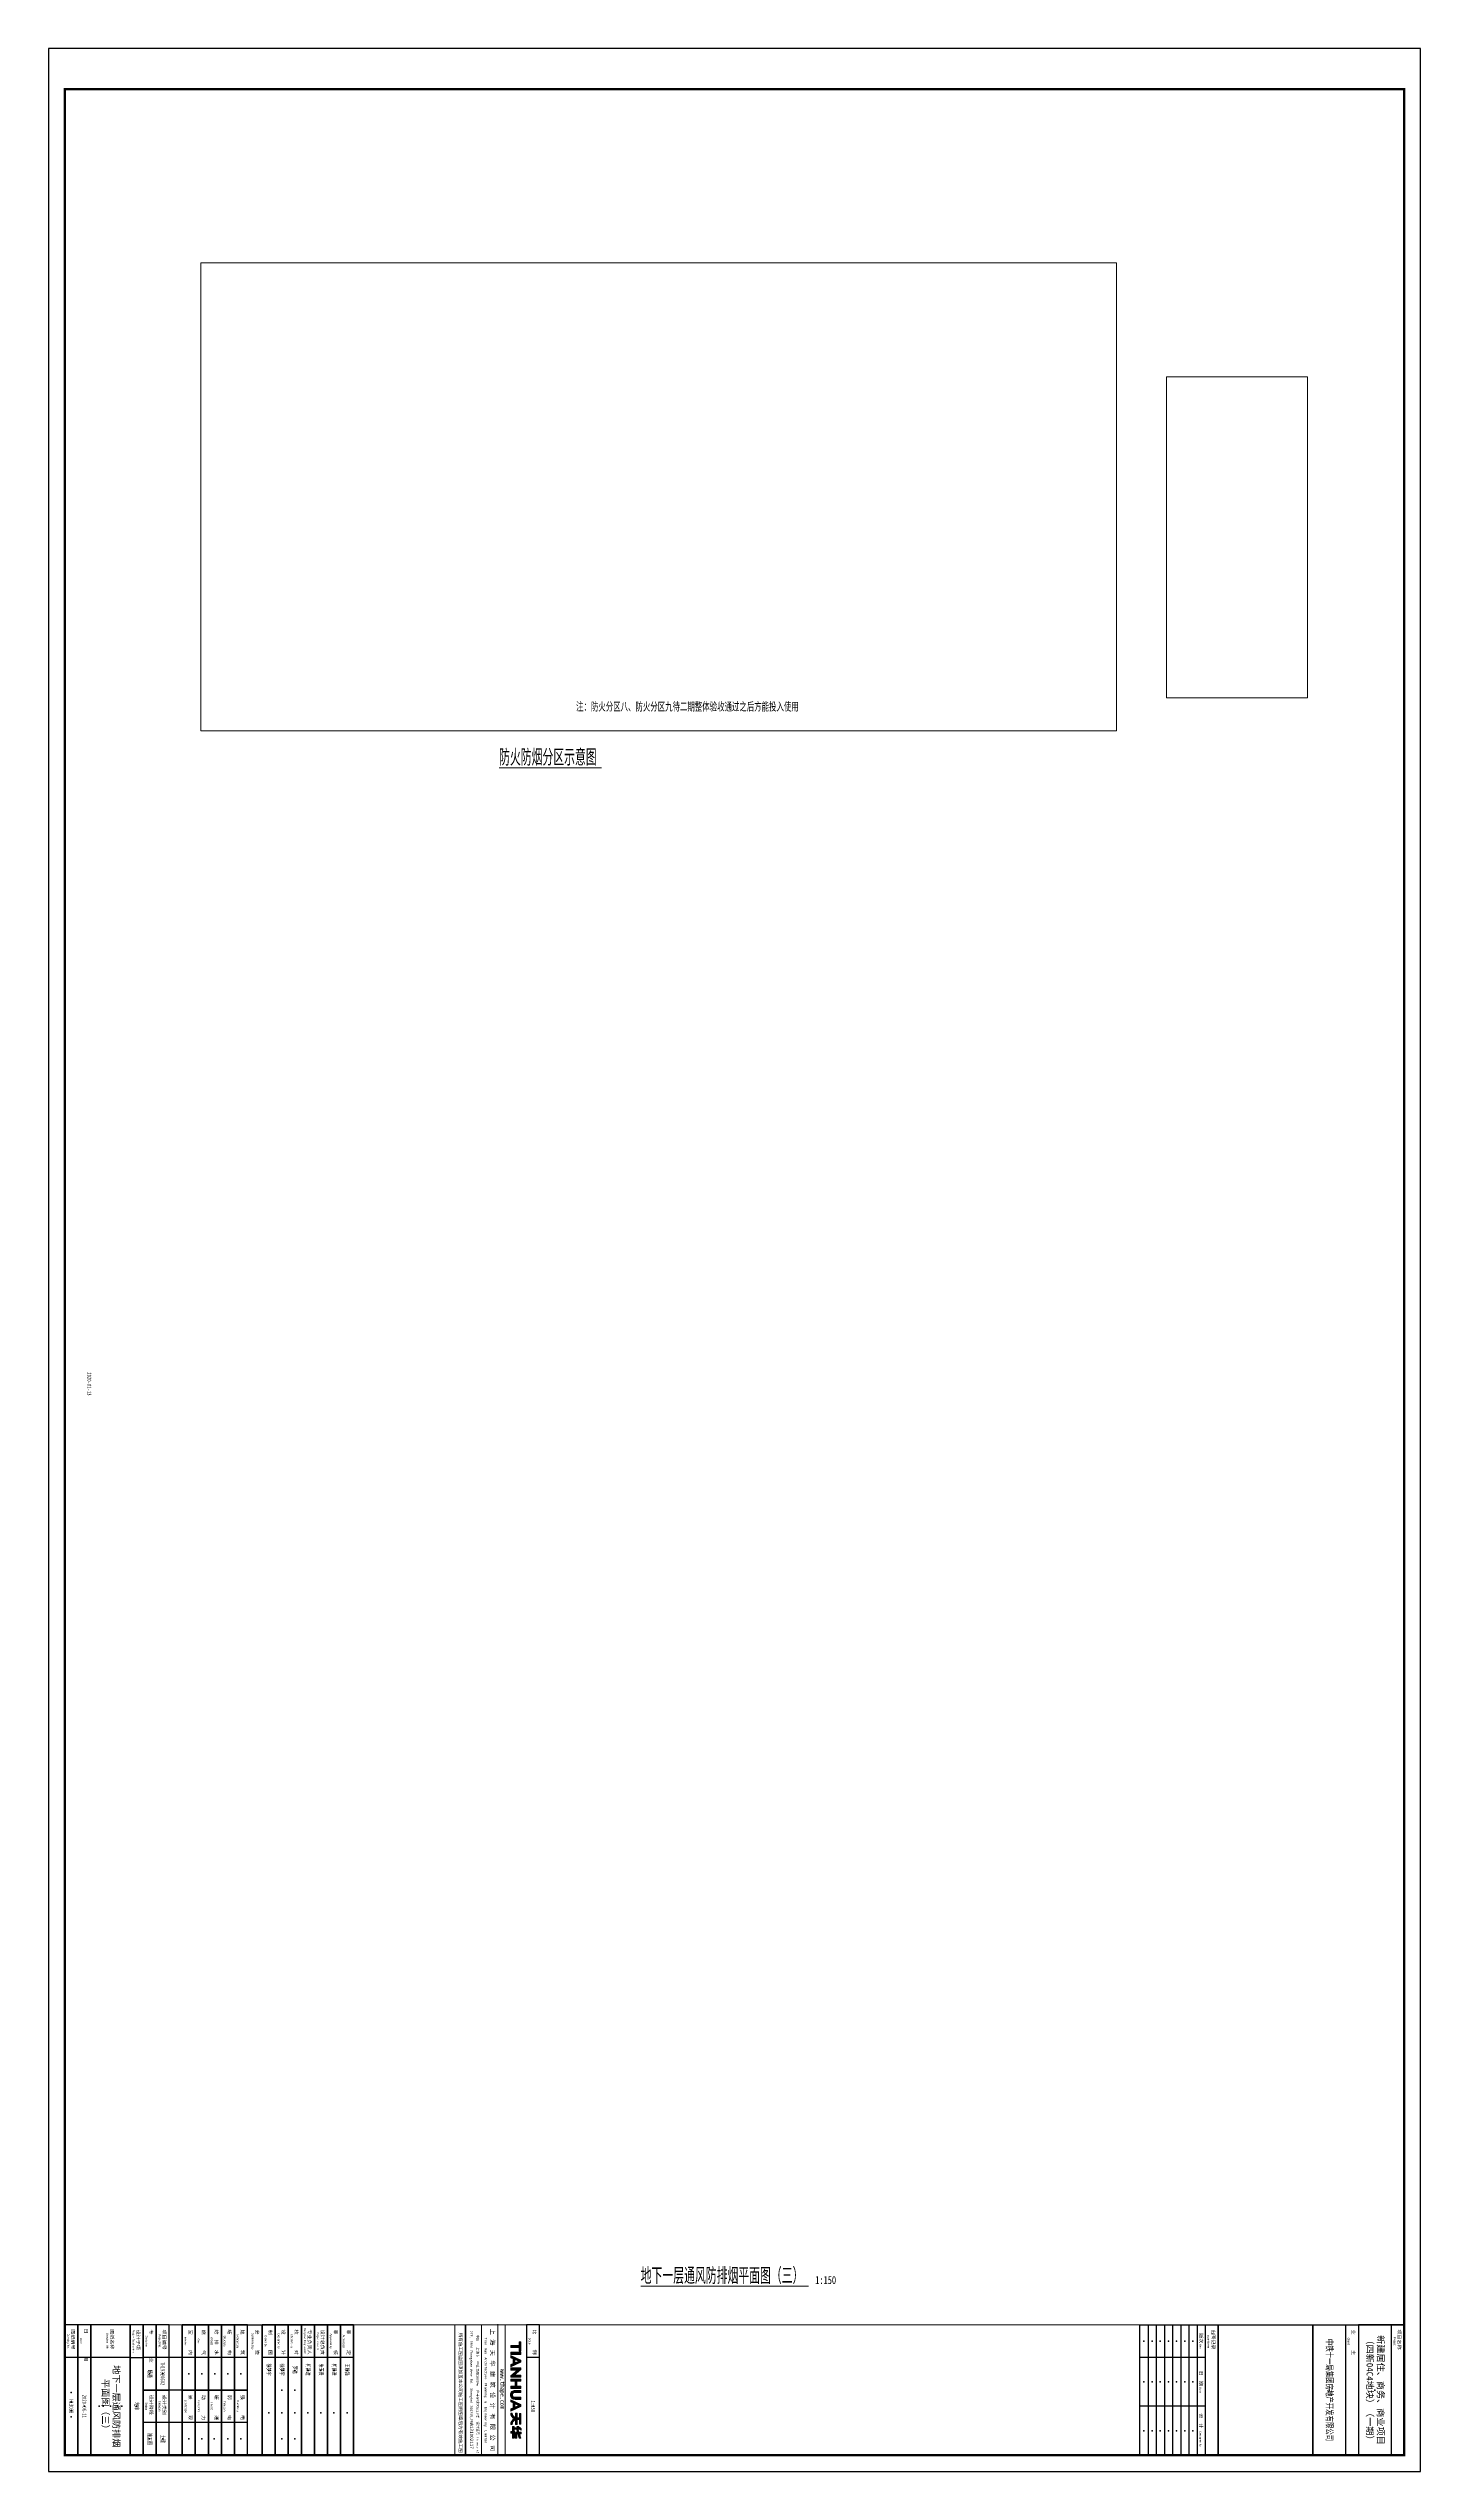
# Paper-space layout 'Layout1' of a CAD drawing. Extents: x 290 to 1131, y -355 to 1131.
import ezdxf
from ezdxf.enums import TextEntityAlignment as Align

# ---------------------------------------------------------------- set-up
doc = ezdxf.new("R2010")
doc.units = 0
doc.header["$LTSCALE"] = 500
doc.layers.get('0').update_dxf_attribs({"linetype": 'CONTINUOUS'})
for name, color, linetype in [('C-SHET-LOGO', 7, 'CONTINUOUS'), ('C-SHET-SHET', 7, 'CONTINUOUS'), ('DIM_SYMB', 3, 'CONTINUOUS')]:
    doc.layers.add(name, color=color, linetype=linetype)
doc.styles.get("Standard").update_dxf_attribs({"font": 'STFANGSO.TTF', "width": 0.7})
doc.styles.add('STYLEP4', font='GOTHIC.TTF')
doc.styles.add('TH-STYLE1', font='STFANGSO.TTF', dxfattribs={"width": 0.7})
doc.styles.add('TH-STYLE2', font='STXIHEI.TTF', dxfattribs={"width": 0.8})
doc.styles.add('TH-STYLE3', font='tssdeng.shx', dxfattribs={"width": 0.7, "bigfont": 'tssdchn.shx'})
doc.styles.add('TH-STYLEP5', font='STXIHEI.TTF')
doc.styles.add('TH-SYTLE2', font='txt')
doc.styles.add('TuKuang', font='STFANGSO.TTF', dxfattribs={"width": 1.1})

# ---------------------------------------------------------------- blocks, each defined once
blk = doc.blocks.new('block 3')
at = {"layer": 'C-SHET-LOGO'}
h = blk.add_hatch(color=256, dxfattribs=at)
h.dxf.hatch_style = 2
edge = h.paths.add_edge_path()
edge.add_spline(control_points=[(227.7, -49.1), (227.7, -49.1), (224.6, -49.1), (224.6, -49.1), (223.9, -51), (222.7, -52.7), (221.2, -54.1), (221.2, -54.1), (221.2, -57.8), (221.2, -57.8), (222, -57.3), (222.7, -56.8), (223.4, -56.1), (223.4, -56.1), (223.4, -61.6), (223.4, -61.6), (223.4, -61.6), (226.3, -61.6), (226.3, -61.6), (226.3, -61.6), (226.3, -52.3), (226.3, -52.3), (226.9, -51.3), (227.4, -50.2), (227.7, -49.1)], knot_values=[0, 0, 0, 0, 1, 1, 1, 2, 2, 2, 3, 3, 3, 4, 4, 4, 5, 5, 5, 6, 6, 6, 7, 7, 7, 8, 8, 8, 8], degree=3, periodic=0)
h = blk.add_hatch(color=256, dxfattribs=at)
h.dxf.hatch_style = 2
h.paths.add_polyline_path([(230.5, -69.2), (230.5, -65.7), (221.2, -65.7), (221.2, -62.8), (230.5, -62.8), (230.5, -61.4), (233.7, -61.4), (233.7, -62.8), (243.1, -62.8), (243.1, -65.7), (233.7, -65.7), (233.7, -69.2)])
h = blk.add_hatch(color=256, dxfattribs=at)
h.dxf.hatch_style = 2
edge = h.paths.add_edge_path()
edge.add_spline(control_points=[(243.1, -53.2), (243.1, -53.2), (243.1, -50.2), (243.1, -50.2), (243.1, -50.2), (234.9, -52.6), (234.9, -52.6), (234.9, -52.6), (234.9, -52.2), (234.9, -52.2), (234.9, -52.2), (234.9, -49.1), (234.9, -49.1), (234.9, -49.1), (232, -49.1), (232, -49.1), (232, -49.1), (232, -53), (232, -53), (232, -53), (232, -53.5), (232, -53.5), (232, -53.5), (227.5, -54.8), (227.5, -54.8), (227.5, -54.8), (227.5, -57.8), (227.5, -57.8), (227.5, -57.8), (232, -56.5), (232, -56.5), (232, -56.5), (232, -57.9), (232, -57.9), (232, -57.9), (232, -57.9), (232, -57.9), (232, -57.9), (232, -57.9), (232, -57.9), (232, -59.5), (233.2, -60.7), (234.8, -60.8), (234.8, -60.8), (234.8, -60.8), (234.8, -60.8), (234.8, -60.8), (243.1, -60.8), (243.1, -60.8), (243.1, -60.8), (243.1, -57.8), (243.1, -57.8), (243.1, -57.8), (235.8, -57.8), (235.8, -57.8), (235.3, -57.8), (234.9, -57.4), (234.9, -57), (234.9, -57), (234.9, -55.6), (234.9, -55.6), (234.9, -55.6), (243.1, -53.2), (243.1, -53.2)], knot_values=[0, 0, 0, 0, 1, 1, 1, 2, 2, 2, 3, 3, 3, 4, 4, 4, 5, 5, 5, 6, 6, 6, 7, 7, 7, 8, 8, 8, 9, 9, 9, 10, 10, 10, 11, 11, 11, 12, 12, 12, 13, 13, 13, 14, 14, 14, 15, 15, 15, 16, 16, 16, 17, 17, 17, 18, 18, 18, 19, 19, 19, 20, 20, 20, 21, 21, 21, 21], degree=3, periodic=0)
at = {"layer": 'C-SHET-LOGO', "lineweight": 0}
blk.add_lwpolyline([(230.5, -69.2), (230.5, -65.7), (221.2, -65.7), (221.2, -62.8), (230.5, -62.8), (230.5, -61.4), (233.7, -61.4), (233.7, -62.8), (243.1, -62.8), (243.1, -65.7), (233.7, -65.7), (233.7, -69.2), (230.5, -69.2)], dxfattribs=at)
for points, knots in [([(227.7, -49.1), (227.7, -49.1), (224.6, -49.1), (224.6, -49.1), (223.9, -51), (222.7, -52.7), (221.2, -54.1), (221.2, -54.1), (221.2, -57.8), (221.2, -57.8), (222, -57.3), (222.7, -56.8), (223.4, -56.1), (223.4, -56.1), (223.4, -61.6), (223.4, -61.6), (223.4, -61.6), (226.3, -61.6), (226.3, -61.6), (226.3, -61.6), (226.3, -52.3), (226.3, -52.3), (226.9, -51.3), (227.4, -50.2), (227.7, -49.1)], [0, 0, 0, 0, 1, 1, 1, 2, 2, 2, 3, 3, 3, 4, 4, 4, 5, 5, 5, 6, 6, 6, 7, 7, 7, 8, 8, 8, 8]), ([(243.1, -53.2), (243.1, -53.2), (243.1, -50.2), (243.1, -50.2), (243.1, -50.2), (234.9, -52.6), (234.9, -52.6), (234.9, -52.6), (234.9, -52.2), (234.9, -52.2), (234.9, -52.2), (234.9, -49.1), (234.9, -49.1), (234.9, -49.1), (232, -49.1), (232, -49.1), (232, -49.1), (232, -53), (232, -53), (232, -53), (232, -53.5), (232, -53.5), (232, -53.5), (227.5, -54.8), (227.5, -54.8), (227.5, -54.8), (227.5, -57.8), (227.5, -57.8), (227.5, -57.8), (232, -56.5), (232, -56.5), (232, -56.5), (232, -57.9), (232, -57.9), (232, -57.9), (232, -57.9), (232, -57.9), (232, -57.9), (232, -57.9), (232, -57.9), (232, -59.5), (233.2, -60.7), (234.8, -60.8), (234.8, -60.8), (234.8, -60.8), (234.8, -60.8), (234.8, -60.8), (243.1, -60.8), (243.1, -60.8), (243.1, -60.8), (243.1, -57.8), (243.1, -57.8), (243.1, -57.8), (235.8, -57.8), (235.8, -57.8), (235.3, -57.8), (234.9, -57.4), (234.9, -57), (234.9, -57), (234.9, -55.6), (234.9, -55.6), (234.9, -55.6), (243.1, -53.2), (243.1, -53.2)], [0, 0, 0, 0, 1, 1, 1, 2, 2, 2, 3, 3, 3, 4, 4, 4, 5, 5, 5, 6, 6, 6, 7, 7, 7, 8, 8, 8, 9, 9, 9, 10, 10, 10, 11, 11, 11, 12, 12, 12, 13, 13, 13, 14, 14, 14, 15, 15, 15, 16, 16, 16, 17, 17, 17, 18, 18, 18, 19, 19, 19, 20, 20, 20, 21, 21, 21, 21])]:
    blk.add_open_spline(points, degree=3, knots=knots, dxfattribs=at)
blk = doc.blocks.new('2019')
h = blk.add_hatch(color=256)
h.dxf.hatch_style = 1
edge = h.paths.add_edge_path()
edge.add_spline(control_points=[(152.8, -55.2), (152.8, -57.9), (152.8, -60.7), (152.8, -60.7), (152.8, -63.5), (153.5, -65.6), (155, -67.2)], knot_values=[1, 1, 1, 1, 1.5, 1.5, 1.5, 2.5, 2.5, 2.5, 2.5], degree=3, periodic=0)
edge.add_spline(control_points=[(155, -67.2), (156.5, -68.7), (158.6, -69.4), (161.3, -69.4)], knot_values=[0, 0, 0, 0, 1, 1, 1, 1], degree=3, periodic=0)
edge.add_spline(control_points=[(161.3, -69.4), (164, -69.4), (166.1, -68.7), (167.6, -67.2)], knot_values=[11, 11, 11, 11, 12, 12, 12, 12], degree=3, periodic=0)
edge.add_spline(control_points=[(167.6, -67.2), (169.1, -65.6), (169.8, -63.5), (169.8, -60.7)], knot_values=[10, 10, 10, 10, 11, 11, 11, 11], degree=3, periodic=0)
edge.add_spline(control_points=[(169.8, -60.7), (169.8, -60.7), (169.8, -49.7), (169.8, -49.7), (169.8, -49.7), (168.9, -49.7), (167.9, -49.7)], knot_values=[8.5, 8.5, 8.5, 8.5, 9.5, 9.5, 9.5, 10, 10, 10, 10], degree=3, periodic=0)
edge.add_spline(control_points=[(167.9, -49.7), (166.9, -49.7), (165.9, -49.7), (165.9, -49.7), (165.9, -49.7), (165.9, -52.4), (165.9, -55.1)], knot_values=[7.5, 7.5, 7.5, 7.5, 8, 8, 8, 8.5, 8.5, 8.5, 8.5], degree=3, periodic=0)
edge.add_spline(control_points=[(165.9, -55.1), (165.9, -57.8), (165.9, -60.5), (165.9, -60.5), (165.9, -64.1), (164.4, -65.9), (161.3, -65.9)], knot_values=[6, 6, 6, 6, 6.5, 6.5, 6.5, 7.5, 7.5, 7.5, 7.5], degree=3, periodic=0)
edge.add_spline(control_points=[(161.3, -65.9), (158.3, -65.9), (156.7, -64.1), (156.7, -60.5)], knot_values=[5, 5, 5, 5, 6, 6, 6, 6], degree=3, periodic=0)
edge.add_spline(control_points=[(156.7, -60.5), (156.7, -60.5), (156.7, -49.7), (156.7, -49.7), (156.7, -49.7), (155.8, -49.7), (154.8, -49.7)], knot_values=[3.5, 3.5, 3.5, 3.5, 4.5, 4.5, 4.5, 5, 5, 5, 5], degree=3, periodic=0)
edge.add_spline(control_points=[(154.8, -49.7), (153.8, -49.7), (152.8, -49.7), (152.8, -49.7), (152.8, -49.7), (152.8, -52.4), (152.8, -55.2)], knot_values=[2.5, 2.5, 2.5, 2.5, 3, 3, 3, 3.5, 3.5, 3.5, 3.5], degree=3, periodic=0)
at = {"layer": 'C-SHET-LOGO'}
h = blk.add_hatch(color=256, dxfattribs=at)
h.dxf.hatch_style = 2
h.paths.add_polyline_path([(67.8, -69.2), (67.8, -53.2), (61.2, -53.2), (61.2, -49.7), (78.4, -49.7), (78.4, -53.2), (71.8, -53.2), (71.8, -69.2)])
h = blk.add_hatch(color=256, dxfattribs=at)
h.dxf.hatch_style = 2
h.paths.add_polyline_path([(80.6, -49.7), (84.6, -49.7), (84.6, -69.2), (80.6, -69.2)])
h = blk.add_hatch(color=256, dxfattribs=at)
h.dxf.hatch_style = 2
h.paths.add_polyline_path([(103.9, -69.2), (102, -64.8), (92.9, -64.8), (91, -69.2), (86.8, -69.2), (95.6, -49.7), (99.4, -49.7), (108.1, -69.2)])
h.paths.add_polyline_path([(100.7, -61.5), (97.4, -54.1), (94.2, -61.5)])
h = blk.add_hatch(color=256, dxfattribs=at)
h.dxf.hatch_style = 2
h.paths.add_polyline_path([(125, -69.2), (114.4, -56.5), (114.4, -69.2), (110.4, -69.2), (110.4, -49.7), (113.1, -49.7), (123.8, -62.4), (123.8, -49.7), (127.7, -49.7), (127.7, -69.2)])
h = blk.add_hatch(color=256, dxfattribs=at)
h.dxf.hatch_style = 2
h.paths.add_polyline_path([(144.9, -69.2), (144.9, -60.8), (135.6, -60.8), (135.6, -69.2), (131.6, -69.2), (131.6, -49.7), (135.6, -49.7), (135.6, -57.3), (144.9, -57.3), (144.9, -49.7), (148.9, -49.7), (148.9, -69.2)])
h = blk.add_hatch(color=256, dxfattribs=at)
h.dxf.hatch_style = 2
h.paths.add_polyline_path([(187.6, -69.2), (185.7, -64.8), (176.5, -64.8), (174.6, -69.2), (170.5, -69.2), (179.2, -49.7), (183, -49.7), (191.8, -69.2)])
h.paths.add_polyline_path([(184.3, -61.5), (181.1, -54.1), (177.9, -61.5)])
h = blk.add_hatch(color=256, dxfattribs=at)
h.dxf.hatch_style = 2
edge = h.paths.add_edge_path()
edge.add_spline(control_points=[(208.1, -56.9), (208.1, -56.9), (208.1, -52.7), (208.1, -52.7), (208.1, -52.7), (216.7, -52.7), (216.7, -52.7), (216.7, -52.7), (216.7, -49.7), (216.7, -49.7), (216.7, -49.7), (196.3, -49.7), (196.3, -49.7), (196.3, -49.7), (196.3, -52.7), (196.3, -52.7), (196.3, -52.7), (204.9, -52.7), (204.9, -52.7), (204.9, -52.7), (204.9, -56.9), (204.9, -56.9), (204.9, -56.9), (195.6, -56.9), (195.6, -56.9), (195.6, -56.9), (195.6, -57), (195.6, -57), (195.6, -57), (195.6, -59), (195.6, -59), (195.6, -59), (195.6, -59.7), (195.6, -59.7), (195.6, -59.7), (195.6, -59.9), (195.6, -59.9), (195.6, -59.9), (204.4, -59.9), (204.4, -59.9), (203.2, -63.6), (199.7, -66.2), (195.6, -66.2), (195.6, -66.2), (195.6, -66.2), (195.6, -66.2), (195.6, -66.2), (195.6, -69.2), (195.6, -69.2), (195.6, -69.2), (195.6, -69.2), (195.6, -69.2), (200.4, -69.2), (204.5, -66.4), (206.5, -62.5), (208.5, -66.4), (212.6, -69.2), (217.3, -69.2), (217.3, -69.2), (217.3, -66.2), (217.3, -66.2), (213.3, -66.2), (209.8, -63.6), (208.6, -59.9), (208.6, -59.9), (217.4, -59.9), (217.4, -59.9), (217.4, -59.9), (217.4, -59.7), (217.4, -59.7), (217.4, -59.7), (217.4, -59), (217.4, -59), (217.4, -59), (217.4, -57), (217.4, -57), (217.4, -57), (217.4, -56.9), (217.4, -56.9), (217.4, -56.9), (208.1, -56.9), (208.1, -56.9)], knot_values=[0, 0, 0, 0, 1, 1, 1, 2, 2, 2, 3, 3, 3, 4, 4, 4, 5, 5, 5, 6, 6, 6, 7, 7, 7, 8, 8, 8, 9, 9, 9, 10, 10, 10, 11, 11, 11, 12, 12, 12, 13, 13, 13, 14, 14, 14, 15, 15, 15, 16, 16, 16, 17, 17, 17, 18, 18, 18, 19, 19, 19, 20, 20, 20, 21, 21, 21, 22, 22, 22, 23, 23, 23, 24, 24, 24, 25, 25, 25, 26, 26, 26, 27, 27, 27, 27], degree=3, periodic=0)
at = {"layer": 'C-SHET-LOGO', "lineweight": 0}
for points in [[(67.8, -69.2), (67.8, -53.2), (61.2, -53.2), (61.2, -49.7), (78.4, -49.7), (78.4, -53.2), (71.8, -53.2), (71.8, -69.2), (67.8, -69.2)], [(80.6, -49.7), (84.6, -49.7), (84.6, -69.2), (80.6, -69.2), (80.6, -49.7)], [(103.9, -69.2), (102, -64.8), (92.9, -64.8), (91, -69.2), (86.8, -69.2), (95.6, -49.7), (99.4, -49.7), (108.1, -69.2), (103.9, -69.2)], [(100.7, -61.5), (97.4, -54.1), (94.2, -61.5), (100.7, -61.5)], [(125, -69.2), (114.4, -56.5), (114.4, -69.2), (110.4, -69.2), (110.4, -49.7), (113.1, -49.7), (123.8, -62.4), (123.8, -49.7), (127.7, -49.7), (127.7, -69.2), (125, -69.2)], [(144.9, -69.2), (144.9, -60.8), (135.6, -60.8), (135.6, -69.2), (131.6, -69.2), (131.6, -49.7), (135.6, -49.7), (135.6, -57.3), (144.9, -57.3), (144.9, -49.7), (148.9, -49.7), (148.9, -69.2), (144.9, -69.2)], [(187.6, -69.2), (185.7, -64.8), (176.5, -64.8), (174.6, -69.2), (170.5, -69.2), (179.2, -49.7), (183, -49.7), (191.8, -69.2), (187.6, -69.2)], [(184.3, -61.5), (181.1, -54.1), (177.9, -61.5), (184.3, -61.5)]]:
    blk.add_lwpolyline(points, dxfattribs=at)
for points, knots in [([(161.3, -69.4), (158.6, -69.4), (156.5, -68.7), (155, -67.2), (153.5, -65.6), (152.8, -63.5), (152.8, -60.7), (152.8, -60.7), (152.8, -49.7), (152.8, -49.7), (152.8, -49.7), (156.7, -49.7), (156.7, -49.7), (156.7, -49.7), (156.7, -60.5), (156.7, -60.5), (156.7, -64.1), (158.3, -65.9), (161.3, -65.9), (164.4, -65.9), (165.9, -64.1), (165.9, -60.5), (165.9, -60.5), (165.9, -49.7), (165.9, -49.7), (165.9, -49.7), (169.8, -49.7), (169.8, -49.7), (169.8, -49.7), (169.8, -60.7), (169.8, -60.7), (169.8, -63.5), (169.1, -65.6), (167.6, -67.2), (166.1, -68.7), (164, -69.4), (161.3, -69.4)], [0, 0, 0, 0, 1, 1, 1, 2, 2, 2, 3, 3, 3, 4, 4, 4, 5, 5, 5, 6, 6, 6, 7, 7, 7, 8, 8, 8, 9, 9, 9, 10, 10, 10, 11, 11, 11, 12, 12, 12, 12]), ([(208.1, -56.9), (208.1, -56.9), (208.1, -52.7), (208.1, -52.7), (208.1, -52.7), (216.7, -52.7), (216.7, -52.7), (216.7, -52.7), (216.7, -49.7), (216.7, -49.7), (216.7, -49.7), (196.3, -49.7), (196.3, -49.7), (196.3, -49.7), (196.3, -52.7), (196.3, -52.7), (196.3, -52.7), (204.9, -52.7), (204.9, -52.7), (204.9, -52.7), (204.9, -56.9), (204.9, -56.9), (204.9, -56.9), (195.6, -56.9), (195.6, -56.9), (195.6, -56.9), (195.6, -57), (195.6, -57), (195.6, -57), (195.6, -59), (195.6, -59), (195.6, -59), (195.6, -59.7), (195.6, -59.7), (195.6, -59.7), (195.6, -59.9), (195.6, -59.9), (195.6, -59.9), (204.4, -59.9), (204.4, -59.9), (203.2, -63.6), (199.7, -66.2), (195.6, -66.2), (195.6, -66.2), (195.6, -66.2), (195.6, -66.2), (195.6, -66.2), (195.6, -69.2), (195.6, -69.2), (195.6, -69.2), (195.6, -69.2), (195.6, -69.2), (200.4, -69.2), (204.5, -66.4), (206.5, -62.5), (208.5, -66.4), (212.6, -69.2), (217.3, -69.2), (217.3, -69.2), (217.3, -66.2), (217.3, -66.2), (213.3, -66.2), (209.8, -63.6), (208.6, -59.9), (208.6, -59.9), (217.4, -59.9), (217.4, -59.9), (217.4, -59.9), (217.4, -59.7), (217.4, -59.7), (217.4, -59.7), (217.4, -59), (217.4, -59), (217.4, -59), (217.4, -57), (217.4, -57), (217.4, -57), (217.4, -56.9), (217.4, -56.9), (217.4, -56.9), (208.1, -56.9), (208.1, -56.9)], [0, 0, 0, 0, 1, 1, 1, 2, 2, 2, 3, 3, 3, 4, 4, 4, 5, 5, 5, 6, 6, 6, 7, 7, 7, 8, 8, 8, 9, 9, 9, 10, 10, 10, 11, 11, 11, 12, 12, 12, 13, 13, 13, 14, 14, 14, 15, 15, 15, 16, 16, 16, 17, 17, 17, 18, 18, 18, 19, 19, 19, 20, 20, 20, 21, 21, 21, 22, 22, 22, 23, 23, 23, 24, 24, 24, 25, 25, 25, 26, 26, 26, 27, 27, 27, 27])]:
    blk.add_open_spline(points, degree=3, knots=knots, dxfattribs=at)
at = {"layer": 'C-SHET-LOGO', "color": 0}
blk.add_blockref('block 3', (0, 0), dxfattribs=at)
blk = doc.blocks.new('LOGO2019')
blk.add_line((79.9, 44), (79.9, 30.8))
at = {"const_width": 0.5}
blk.add_lwpolyline([(80, 0), (0, 0), (0, 44), (80, 44)], close=True, dxfattribs=at)
at = {"lineweight": 9}
for points in [[(79.9, 0), (0, 0), (0, 44), (79.9, 44), (79.9, 0)], [(0, 30.8), (79.9, 30.8)], [(-0.4, 26.4), (79.5, 26.4)], [(-0.1, 16.4), (79.8, 16.4)], [(0, 6.5), (79.9, 6.5)]]:
    blk.add_lwpolyline(points, dxfattribs=at)
at = {"const_width": 0.5}
blk.add_lwpolyline([(0, 6.8), (80, 6.8)], dxfattribs=at)
at = {"xscale": 0.3240000000000001, "yscale": 0.3240000000000001, "zscale": 0.3240000000000001}
blk.add_blockref('2019', (-9.3, 56.7), dxfattribs=at)
at = {"attachment_point": 7}
for s, insert, char_height, style in [('{\\W1;\\T0.9;www.thape.com}', (27.1, 27.2), 2.655, 'TH-STYLE2'), ('{\\fSTXihei|b0|i0|c0|p34;27F, 1800 Zhongshan West Rd.  Shanghai 200235,PRC}', (3.7, 9), 1.5, 'TH-STYLEP5'), ('{\\fSTXihei|b0|i0|c0|p34;A131002117}', (60.4, 9.4), 2, 'TH-STYLEP5')]:
    blk.add_mtext(s, dxfattribs=dict(at, insert=insert, char_height=char_height, style=style))
for s, insert, char_height, width, attachment_point, style in [('{\\fSimHei|b1|i0|c134|p2;\\W1;\\T1.1;上 海 天 华 建 筑 设 计 有 限 公 司}', (40.1, 23), 2.7, 80.945, 5, 'TH-STYLE2'), ('{\\fSTXihei|b0|i0|c134|p2;中国   上海市  中山西路1800号  兆丰环球大厦27楼}', (6, 14.8), 1.5, 75.852, 1, 'TH-STYLEP5'), ('{\\fSTXihei|b0|i0|c204|p2;\\T0.95;Tian\\fSTXihei|b0|i0|c238|p2; \\fSTXihei|b0|i0|c204|p2; Hua\\fSTXihei|b0|i0|c238|p2; \\fSTXihei|b0|i0|c204|p2; Architecture \\fSTXihei|b0|i0|c238|p2; \\fSTXihei|b0|i0|c204|p2;Planning \\fSTXihei|b0|i0|c238|p2; \\fSTXihei|b0|i0|c204|p2;& \\fSTXihei|b0|i0|c238|p2; \\fSTXihei|b0|i0|c204|p2;Engineering\\fSTXihei|b0|i0|c238|p2; \\fSTXihei|b0|i0|c204|p2; Limited}', (40.1, 18.8), 1.5, 54.8, 5, 'TH-STYLEP5'), ('{\\fSTXihei|b0|i0|c134|p2;设计证号 \\H0.8511x;Licence NO.}', (59.2, 14.9), 1.5, 37.012, 1, 'TH-STYLEP5'), ('{\\fSTXihei|b0|i0|c134|p2;所有施工图蓝图须加盖本公司施工图用图章后为有效施工图}', (4.8, 4.6), 2.023, 75.852, 1, 'TH-STYLEP5')]:
    blk.add_mtext(s, dxfattribs=dict(insert=insert, char_height=char_height, width=width, attachment_point=attachment_point, style=style))
blk = doc.blocks.new('SH_THAPE_A0L1')
for p, q in [((1396, 823), (1476, 823)), ((1396, 795), (1476, 795)), ((1476, 774), (1476, 802)), ((1396, 709), (1476, 709)), ((1396, 704), (1476, 704)), ((1396, 699), (1476, 699)), ((1416, 709), (1416, 669)), ((1446, 709), (1446, 669)), ((1396, 694), (1476, 694)), ((1396, 689), (1476, 689)), ((1396, 684), (1476, 684)), ((1396, 679), (1476, 679)), ((1396, 674), (1476, 674)), ((1416, 301), (1416, 293)), ((1416, 187), (1416, 179)), ((1416, 179), (1416, 171)), ((1416, 171), (1416, 163)), ((1416, 163), (1416, 155)), ((1416, 155), (1416, 147)), ((1416, 147), (1416, 139)), ((1416, 139), (1416, 131)), ((1416, 122), (1416, 114)), ((1456, 122), (1456, 114)), ((1416, 114), (1416, 106)), ((1416, 106), (1416, 98)), ((1456, 114), (1456, 106)), ((1456, 106), (1456, 98)), ((1416, 98), (1416, 90)), ((1416, 90), (1416, 74)), ((1456, 98), (1456, 90)), ((1456, 90), (1456, 74)), ((1436, 82), (1436, 74)), ((1416, 74), (1416, 66)), ((1416, 66), (1416, 58)), ((1456, 74), (1456, 66)), ((1456, 66), (1456, 58)), ((1416, 50), (1416, 58)), ((1416, 50), (1416, 26)), ((1416, 26), (1416, 18)), ((1416, 18), (1416, 10))]:
    blk.add_line(p, q)
for points in [[(0, 0), (1486, 0), (1486, 841), (0, 841)], [(1476, 775), (1396, 775), (1396, 831), (1476, 831)], [(1396, 831), (1396, 803), (1476, 803), (1476, 831)], [(1476, 717), (1396, 717), (1396, 775), (1476, 775)], [(1476, 669), (1396, 669), (1396, 717), (1476, 717)], [(1396, 301), (1396, 293), (1476, 293), (1476, 301)], [(1396, 187), (1396, 179), (1476, 179), (1476, 187)], [(1476, 131), (1396, 131), (1396, 187), (1476, 187)], [(1396, 179), (1396, 171), (1476, 171), (1476, 179)], [(1396, 171), (1396, 163), (1476, 163), (1476, 171)], [(1396, 163), (1396, 155), (1476, 155), (1476, 163)], [(1396, 155), (1396, 147), (1476, 147), (1476, 155)], [(1396, 147), (1396, 139), (1476, 139), (1476, 147)], [(1396, 139), (1396, 131), (1476, 131), (1476, 139)], [(1476, 82), (1396, 82), (1396, 131), (1476, 131)], [(1396, 122), (1396, 114), (1436, 114), (1436, 122)], [(1436, 122), (1436, 114), (1476, 114), (1476, 122)], [(1396, 114), (1396, 106), (1436, 106), (1436, 114)], [(1396, 106), (1396, 98), (1436, 98), (1436, 106)], [(1436, 114), (1436, 106), (1476, 106), (1476, 114)], [(1436, 106), (1436, 98), (1476, 98), (1476, 106)], [(1396, 98), (1396, 90), (1436, 90), (1436, 98)], [(1396, 90), (1396, 82), (1436, 82), (1436, 90)], [(1436, 98), (1436, 90), (1476, 90), (1476, 98)], [(1436, 90), (1436, 82), (1476, 82), (1476, 90)], [(1396, 74), (1396, 66), (1436, 66), (1436, 74)], [(1396, 66), (1396, 58), (1436, 58), (1436, 66)], [(1436, 74), (1436, 66), (1476, 66), (1476, 74)], [(1436, 66), (1436, 58), (1476, 58), (1476, 66)], [(1396, 58), (1396, 50), (1476, 50), (1476, 58)], [(1396, 50), (1396, 26), (1476, 26), (1476, 50)], [(1396, 26), (1396, 18), (1476, 18), (1476, 26)], [(1396, 18), (1396, 10), (1476, 10), (1476, 18)]]:
    blk.add_lwpolyline(points, close=True)
for points, const_width in [([(25, 831), (25, 10), (1476, 10), (1476, 831)], 1.4), ([(1476, 10), (1396, 10), (1396, 74), (1476, 74)], 0.5)]:
    blk.add_lwpolyline(points, close=True, dxfattribs=dict(const_width=const_width))
at = {"const_width": 0.5}
for points in [[(1396, 831), (1396, 10)], [(1396, 187), (1476, 187)]]:
    blk.add_lwpolyline(points, dxfattribs=at)
for p in [(1436, 813), (1436, 785), (1406, 701.5), (1431, 701.5), (1461, 701.5), (1406, 696.5), (1406, 691.5), (1406, 686.5), (1431, 696.5), (1431, 691.5), (1431, 686.5), (1461, 696.5), (1461, 691.5), (1461, 686.5), (1406, 681.5), (1406, 676.5), (1406, 671.5), (1431, 681.5), (1431, 676.5), (1431, 671.5), (1461, 681.5), (1461, 676.5), (1461, 671.5), (1446, 297), (1424, 183), (1450, 183), (1424, 175), (1424, 167), (1450, 175), (1450, 167), (1424, 159), (1424, 151), (1436, 151), (1450, 159), (1450, 151), (1466, 151), (1424, 143), (1424, 135), (1436, 143), (1450, 143), (1450, 135), (1466, 143), (1426, 118), (1426, 110), (1466, 118), (1466, 110), (1426, 102), (1426, 94), (1466, 101.5), (1466, 94), (1426, 86), (1466, 86), (1426, 70), (1426, 62), (1466, 70), (1466, 62), (1446, 54), (1446, 45), (1446, 42.5), (1446, 38), (1446, 33.5), (1446, 31), (1446, 22), (1437.5, 14), (1437.5, 14), (1443.5, 14), (1448.5, 14), (1452.5, 14)]:
    blk.add_point(p)
at = {"layer": 'C-SHET-LOGO', "xscale": 1.000832973929552, "yscale": 1.000832973929552, "zscale": 1.000832973929552}
blk.add_blockref('LOGO2019', (1396, 249), dxfattribs=at)
at = {"style": 'TuKuang', "width": 1.1}
for s, p in [('项目名称', (1398.9, 827)), ('业      主', (1399, 798.9)), ('出图记录', (1398.8, 713)), ('版次', (1401.2, 705.5)), ('日  期', (1424.3, 705.5)), ('设  计  ', (1450.2, 705.5)), ('比  \u3000\u3000例', (1398.8, 297)), ('审      定', (1398.9, 183)), ('设计总负责', (1399, 167)), ('审      核', (1398.9, 175)), ('校      对', (1398.9, 151)), ('专业负责人', (1398.9, 159)), ('设      计', (1398.9, 143)), ('制      图', (1399, 135)), ('建      筑', (1398.9, 118)), ('会      签', (1398.9, 127)), ('强      电', (1438.9, 118)), ('结      构', (1398.9, 110)), ('给  排  水', (1398.9, 102)), ('弱      电', (1438.9, 110)), ('暖      通', (1438.9, 102)), ('燃      气', (1399, 94)), ('动      力', (1439, 94)), ('室      内', (1399, 86)), ('景      观', (1438.9, 86)), ('项目编号', (1399, 70)), ('专         业', (1398.9, 62)), ('设计类别', (1439, 70)), ('设计阶段', (1438.9, 62)), ('设计子项', (1399, 54)), ('图纸名称', (1398.8, 38)), ('日         期', (1398.2, 22)), ('图纸编号', (1398.8, 14))]:
    blk.add_text(s, height=2, dxfattribs=at).set_placement(p)
at = {"style": 'STYLEP4'}
for s, p in [('Project', (1406, 825)), ('Client', (1406, 797)), ('Issue Notes', (1406, 711)), ('Scale', (1406, 295)), ('Project director', (1406, 165)), ('Approved by', (1406, 173)), ('Checked by', (1406, 149)), ('Designed by', (1406, 141)), ('Drawn by', (1406, 133)), ('Comfirmed by', (1406, 125)), ('Architecture', (1406, 116)), ('Structure', (1406, 108)), ('Electricity', (1446, 116)), ('Telecom', (1446, 108)), ('WS&D', (1406, 100)), ('Gas', (1406, 92)), ('Dynamics', (1446, 92)), ('HVAC', (1446, 100)), ('Interior', (1406, 84)), ('Landscape', (1446, 84)), ('Porject No.', (1406, 68)), ('Discipline', (1406, 60)), ('Category', (1446, 68)), ('Status', (1446, 60)), ('Drawing Title', (1406, 36)), ('Date', (1406, 20)), ('Drawing No.', (1406, 12))]:
    blk.add_text(s, height=1.2, dxfattribs=at).set_placement(p, align=Align.MIDDLE)
for s, p in [('Rev.', (1407.6, 705.5)), ('Date', (1434.3, 705.5)), ('Designed by', (1461.5, 705.5))]:
    blk.add_text(s, height=1.2, dxfattribs=at).set_placement(p)
for s, width, p in [('Authorized', 0.85, (1406, 181)), ('Discipline Responsible', 0.8, (1406, 157)), ('Project Subdivision', 0.9, (1406, 52))]:
    blk.add_text(s, height=1.2, dxfattribs=dict(at, width=width)).set_placement(p, align=Align.MIDDLE)
blk.add_attdef('作废标记', text='', height=600).set_placement((739.5, 443), align=Align.MIDDLE_CENTER)

psp = doc.layouts.get("Layout1")

# ---------------------------------------------------------------- linework, layer by layer
at = {"layer": 'DIM_SYMB', "const_width": 0.7}
for points in [[(566.2, 689.8), (629.1, 689.8)], [(653, -241.3), (756, -241.3)]]:
    psp.add_lwpolyline(points, dxfattribs=at)

# ---------------------------------------------------------------- block references
at = {"layer": 'C-SHET-SHET', "rotation": 270}
psp.add_blockref('SH_THAPE_A0L1', (290, 1131), dxfattribs=at)

# ---------------------------------------------------------------- texts
at = {"layer": 'C-SHET-SHET', "attachment_point": 5, "rotation": 270}
for s, insert, char_height, style in [('2020-01-13', (315, 312), 2.5, 'TH-STYLE1'), ('中铁十一局集团房地产开发有限公司', (1075, -305), 4, 'TH-STYLE1'), ('新建居住、商务、商业项目^M^J（四新04C4地块）（一期）', (1103, -305), 4, 'TH-SYTLE2'), ('地下一层通风防排烟^M^J平面图（三）', (328, -315), 4, 'TH-SYTLE2'), ('暖通', (352, -295), 2.5, 'TH-STYLE1'), ('TH19320602', (360, -295), 2.5, 'TH-STYLE1'), ('徐梦宇', (425, -292.5), 2.5, 'TH-STYLE1'), ('徐梦宇', (433, -292.5), 2.5, 'TH-STYLE1'), ('罗浩', (441, -292.5), 2.5, 'TH-STYLE1'), ('柯昌进', (449, -292.5), 2.5, 'TH-STYLE1'), ('朱玉贵', (457, -292.5), 2.5, 'TH-STYLE1'), ('柯昌进', (465, -292.5), 2.5, 'TH-STYLE1'), ('王峻强', (473, -292.5), 2.5, 'TH-STYLE1'), ('H1303B', (304, -315), 2.5, 'TH-STYLE1'), ('2020-06-11', (312, -315), 2.5, 'TH-STYLE1'), ('地库', (344, -315), 2.5, 'TH-STYLE1'), ('1:150', (587, -315), 2.5, 'TH-STYLE1'), ('施工图', (352, -335), 2.5, 'TH-STYLE1'), ('土建', (360, -335), 2.5, 'TH-STYLE1')]:
    psp.add_mtext(s, dxfattribs=dict(at, insert=insert, char_height=char_height, style=style))
at = {"layer": 'DIM_SYMB', "color": 7, "style": 'TH-STYLE3', "width": 0.7}
for s, height, p in [('注：防火分区八、防火分区九待二期整体验收通过之后方能投入使用', 5, (613.4, 724.4)), ('防火防烟分区示意图', 10, (566.2, 691.2)), ('地下一层通风防排烟平面图（三）', 10, (653, -240))]:
    psp.add_text(s, height=height, dxfattribs=at).set_placement(p)
at = {"layer": 'DIM_SYMB', "color": 7, "width": 0.7}
psp.add_text('1:150', height=4.88, dxfattribs=at).set_placement((760, -240))

# ---------------------------------------------------------------- viewports
at = {"layer": 'C-SHET-SHET', "view_target_point": (-650457.3, 273768.9)}
psp.add_viewport(center=(710.5, 420.5), size=(821, 1371), view_center_point=(1670993.6, 523921.9), view_height=205650, dxfattribs=at)
for center, size, view_center_point, view_height, status in [((664, 856), (561.2, 287.065), (1025949.3, 459757.8), 43059.749, 3), ((1018.5, 831.2), (86.5, 196.92), (1325352.9, 501527.6), 29391.38, 4)]:
    psp.add_viewport(center=center, size=size, view_center_point=view_center_point, view_height=view_height, status=status, dxfattribs=at)

doc.saveas('drawing.dxf')
